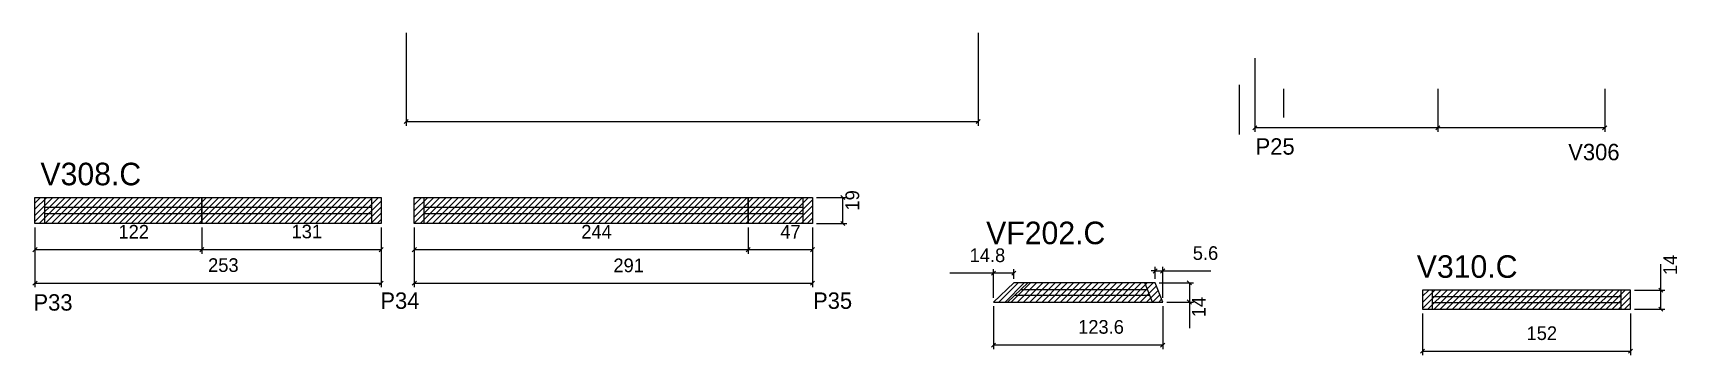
# Model space of a CAD drawing. Header units: metres. Extents: x 3433 to 4635, y 908 to 1144.
import ezdxf

# ---------------------------------------------------------------- set-up
doc = ezdxf.new("R2010")
doc.units = ezdxf.units.M
for name, color, linetype in [('5', 7, 'Continuous'), ('COTA', 7, 'Continuous'), ('NOMENCLATURA', 7, 'Continuous'), ('Painéis', 7, 'Continuous'), ('REAPROVEITAMENTO', 7, 'Continuous'), ('SARR_2.2x7', 7, 'Continuous'), ('SARR_EDITAR', 7, 'Continuous')]:
    doc.layers.add(name, color=color, linetype=linetype)

msp = doc.modelspace()

# ---------------------------------------------------------------- hatches: boundary and pattern name
at = {"layer": 'REAPROVEITAMENTO'}
h = msp.add_hatch(dxfattribs=at)
h.set_pattern_fill('ANSI31')
h.paths.add_polyline_path([(3688, 1004.4), (3688, 1023.4), (3435, 1023.4), (3435, 1004.4), (3688, 1004.4)])
h = msp.add_hatch(dxfattribs=at)
h.set_pattern_fill('ANSI31')
h.paths.add_polyline_path([(4003.2, 1004.4), (4003.2, 1023.4), (3712.2, 1023.4), (3712.2, 1004.4), (4003.2, 1004.4)])
h = msp.add_hatch(dxfattribs=at)
h.set_pattern_fill('ANSI31')
h.paths.add_polyline_path([(4259.1, 947), (4253.6, 961), (4150.3, 961), (4135.5, 947), (4259.1, 947)])
h = msp.add_hatch(dxfattribs=at)
h.set_pattern_fill('ANSI31')
h.paths.add_polyline_path([(4601, 941.7), (4601, 955.7), (4449, 955.7), (4449, 941.7), (4601, 941.7)])

# ---------------------------------------------------------------- linework, layer by layer
at = {"layer": 'COTA', "color": 4, "lineweight": 25}
for p, q in [((4006.2, 1023.4), (4028.3, 1023.4)), ((4025.3, 1004.4), (4025.3, 1023.4)), ((3435, 1001.4), (3435, 982.3)), ((3435, 1001.4), (3435, 957.8)), ((3557, 1001.4), (3557, 982.3)), ((3557, 1001.4), (3557, 982.3)), ((3688, 1001.4), (3688, 982.3)), ((3688, 1001.4), (3688, 957.8)), ((3712.2, 1001.4), (3712.2, 982.3)), ((3712.2, 1001.4), (3712.2, 957.8)), ((3956.2, 1001.4), (3956.2, 982.3)), ((3956.2, 1001.4), (3956.2, 982.3)), ((4003.2, 1001.4), (4003.2, 982.3)), ((4003.2, 1001.4), (4003.2, 957.8)), ((4006.2, 1004.4), (4028.3, 1004.4)), ((3435, 985.3), (3557, 985.3)), ((3557, 985.3), (3688, 985.3)), ((3712.2, 985.3), (3956.2, 985.3)), ((3956.2, 985.3), (4003.2, 985.3)), ((4623.1, 955.7), (4623.1, 974.8)), ((3435, 960.8), (3688, 960.8)), ((3712.2, 960.8), (4003.2, 960.8)), ((4604, 955.7), (4626.1, 955.7)), ((4623.1, 941.7), (4623.1, 955.7)), ((4449, 938.7), (4449, 908.1)), ((4601, 938.7), (4601, 908.1)), ((4604, 941.7), (4626.1, 941.7)), ((4449, 911.1), (4601, 911.1))]:
    msp.add_line(p, q, dxfattribs=at)
at = {"layer": 'COTA', "color": 0, "lineweight": 25}
for p, q in [((4026.8, 1021.9), (4023.8, 1024.9)), ((4023.8, 1005.9), (4026.8, 1002.9)), ((3436.5, 986.8), (3433.5, 983.8)), ((3555.5, 983.8), (3558.5, 986.8)), ((3558.5, 986.8), (3555.5, 983.8)), ((3686.5, 983.8), (3689.5, 986.8)), ((3713.7, 986.8), (3710.7, 983.8)), ((3954.7, 983.8), (3957.7, 986.8)), ((3957.7, 986.8), (3954.7, 983.8)), ((4001.7, 983.8), (4004.7, 986.8)), ((3436.5, 962.3), (3433.5, 959.3)), ((3686.5, 959.3), (3689.5, 962.3)), ((3713.7, 962.3), (3710.7, 959.3)), ((4001.7, 959.3), (4004.7, 962.3)), ((4624.6, 954.2), (4621.6, 957.2)), ((4621.6, 943.2), (4624.6, 940.2)), ((4450.5, 912.6), (4447.5, 909.6)), ((4599.5, 909.6), (4602.5, 912.6))]:
    msp.add_line(p, q, dxfattribs=at)
at = {"layer": 'Painéis', "color": 4, "lineweight": 25}
for p, q in [((3706.3, 1143.9), (3706.3, 1076)), ((4124.3, 1143.9), (4124.3, 1076)), ((4326.4, 1125.3), (4326.4, 1071.5)), ((4326.4, 1125.3), (4326.4, 1081.9)), ((4315.1, 1106), (4315.1, 1069.6)), ((4347.5, 1103), (4347.5, 1081.9)), ((4460.1, 1103), (4460.1, 1071.5)), ((4460.1, 1103), (4460.1, 1071.5)), ((4582.1, 1103), (4582.1, 1071.5)), ((3706.3, 1079), (4124.3, 1079)), ((4460.1, 1074.5), (4326.4, 1074.5)), ((4582.1, 1074.5), (4460.1, 1074.5)), ((4135.5, 968.1), (4103.6, 968.1)), ((4135.5, 950), (4135.5, 971.1)), ((4150.3, 968.1), (4135.5, 968.1)), ((4150.3, 964), (4150.3, 971.1)), ((4253.6, 969.7), (4250.6, 969.7)), ((4253.6, 964), (4253.6, 972.7)), ((4253.6, 969.7), (4259.1, 969.7)), ((4259.1, 950), (4259.1, 972.7)), ((4259.1, 969.7), (4294.2, 969.7)), ((4256.6, 961), (4281.6, 961)), ((4278.6, 961), (4278.6, 947)), ((4135.5, 944), (4135.5, 912.5)), ((4259.1, 944), (4259.1, 912.5)), ((4262.1, 947), (4281.6, 947)), ((4278.6, 947), (4278.6, 927.8)), ((4259.1, 915.5), (4135.5, 915.5))]:
    msp.add_line(p, q, dxfattribs=at)
at = {"layer": 'Painéis', "color": 0, "lineweight": 25}
for p, q in [((3707.8, 1080.5), (3704.8, 1077.5)), ((4122.8, 1077.5), (4125.8, 1080.5)), ((4327.9, 1076), (4324.9, 1073)), ((4461.6, 1076), (4458.6, 1073)), ((4458.6, 1073), (4461.6, 1076)), ((4580.6, 1073), (4583.6, 1076)), ((4137, 969.6), (4134, 966.6)), ((4148.8, 966.6), (4151.8, 969.6)), ((4252.1, 968.2), (4255.1, 971.2)), ((4260.6, 971.2), (4257.6, 968.2)), ((4280.1, 959.5), (4277.1, 962.5)), ((4277.1, 948.5), (4280.1, 945.5)), ((4137, 917), (4134, 914)), ((4257.6, 914), (4260.6, 917))]:
    msp.add_line(p, q, dxfattribs=at)
at = {"layer": 'Painéis', "color": 200, "lineweight": 25}
for p, q in [((4150.3, 961), (4135.5, 947)), ((4253.6, 961), (4150.3, 961)), ((4259.1, 947), (4253.6, 961)), ((4135.5, 947), (4259.1, 947))]:
    msp.add_line(p, q, dxfattribs=at)
for points in [[(3557, 1004.4), (3435, 1004.4), (3435, 1023.4), (3557, 1023.4)], [(3557, 1023.4), (3688, 1023.4), (3688, 1004.4), (3557, 1004.4)], [(3956.2, 1004.4), (3712.2, 1004.4), (3712.2, 1023.4), (3956.2, 1023.4)], [(3956.2, 1023.4), (4003.2, 1023.4), (4003.2, 1004.4), (3956.2, 1004.4)]]:
    msp.add_lwpolyline(points, close=True, dxfattribs=at)
msp.add_lwpolyline([(4449, 955.7), (4449, 941.7), (4601, 941.7), (4601, 955.7), (4449, 955.7)], dxfattribs=at)
at = {"layer": 'SARR_2.2x7', "color": 40, "lineweight": 25}
for p, q in [((3442, 1023.4), (3442, 1004.4)), ((3681, 1023.4), (3681, 1004.4)), ((3719.2, 1023.4), (3719.2, 1004.4)), ((3996.2, 1023.4), (3996.2, 1004.4)), ((3442, 1016.4), (3681, 1016.4)), ((3681, 1011.4), (3442, 1011.4)), ((3719.2, 1016.4), (3996.2, 1016.4)), ((3996.2, 1011.4), (3719.2, 1011.4)), ((4160.5, 961), (4145.7, 947)), ((4251.6, 947), (4246, 961)), ((4456, 955.7), (4456, 941.7)), ((4594, 955.7), (4594, 941.7))]:
    msp.add_line(p, q, dxfattribs=at)
at = {"layer": 'SARR_EDITAR', "color": 141, "lineweight": 25}
for p, q in [((4150.9, 952), (4249.6, 952)), ((4248, 956), (4155.2, 956)), ((4594, 950.7), (4456, 950.7)), ((4456, 946.7), (4594, 946.7))]:
    msp.add_line(p, q, dxfattribs=at)

# ---------------------------------------------------------------- texts
at = {"layer": '5', "color": 5, "lineweight": 25}
for s, p in [('P25', (4327, 1054.8)), ('V306', (4555.5, 1050.7)), ('P33', (3433.9, 940.7)), ('P34', (3687.4, 942)), ('P35', (4003.6, 942))]:
    msp.add_text(s, height=12, rotation=360, dxfattribs=at).set_placement(p)
at = {"layer": 'COTA', "color": 240, "lineweight": 25}
for s, p in [('19', (4037.3, 1013.9)), ('14', (4635, 966.7))]:
    msp.add_text(s, height=10, rotation=90, dxfattribs=at).set_placement(p)
for s, p in [('122', (3496, 993.4)), ('131', (3622.5, 993.6)), ('244', (3834.2, 993.4)), ('47', (3979.7, 993.4)), ('253', (3561.5, 969)), ('291', (3857.7, 968.8)), ('152', (4525, 919.2))]:
    msp.add_text(s, height=10, dxfattribs=at).set_placement(p)
at = {"layer": 'NOMENCLATURA', "color": 7, "lineweight": 25}
for s, p in [('V308.C', (3439, 1032.4)), ('VF202.C', (4130.1, 989.3)), ('V310.C', (4444.8, 964.7))]:
    msp.add_text(s, height=16.5, dxfattribs=at).set_placement(p)
at = {"layer": 'Painéis', "color": 240, "lineweight": 25}
for s, p in [('14.8', (4118, 976.2)), ('5.6', (4281.1, 977.8)), ('123.6', (4197.3, 923.8))]:
    msp.add_text(s, height=10, dxfattribs=at).set_placement(p)
msp.add_text('14', height=10, rotation=90, dxfattribs=at).set_placement((4290.5, 935.9))

doc.saveas('drawing.dxf')
